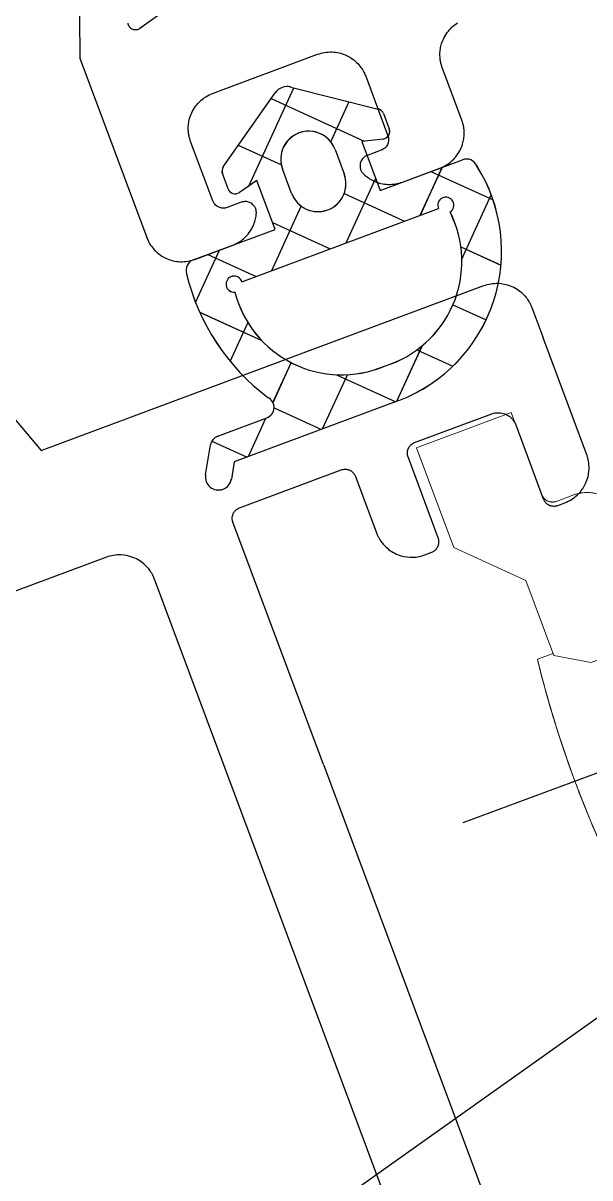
# Model space of a CAD drawing. Extents: x 12199666 to 24617114, y 1197707 to 2548648.
# Drawn here: x 12288834.13 to 12288849.29, y 1261916.15 to 1261947.09 of the extents above; entities that cross this region are included whole.
import ezdxf

# ---------------------------------------------------------------- set-up
doc = ezdxf.new("R2010")
doc.units = 0
doc.header["$LTSCALE"] = 10
doc.header["$MEASUREMENT"] = 0
doc.linetypes.add('TX-PLAN-T1-F11$0$CENTER-PISA', pattern=[11, 6, -2, 1, -2])
doc.layers.add('TX-PLAN-T1-F11$0$_EDO-ALUMINIUM-SECTION', color=90, linetype='Continuous', lineweight=30)
for name, color, linetype in [('TX-PLAN-T1-F11$0$AXIS', 3, 'Continuous'), ('TX-PLAN-T1-F11$0$F-Alum', 4, 'Continuous'), ('TX-PLAN-T1-F11$0$F_MISC', 8, 'Continuous'), ('TX-PLAN-T1-F11$0$Hatch @ 1', 8, 'Continuous')]:
    doc.layers.add(name, color=color, linetype=linetype)
doc.layers.add('TX-PLAN-T1-F11$0$bangong', color=5, linetype='Continuous', true_color=0x0000ff)
pattern_1 = [(45, (-100.2353, -120.7), (-1.06066, 1.06066), []), (135, (-100.2353, -120.7), (-1.06066, -1.06066), [])]

# ---------------------------------------------------------------- blocks, each defined once
blk = doc.blocks.new('TX-PLAN-T1-F11$0$A$C32464EE7-flat-2')
at = {"layer": 'TX-PLAN-T1-F11$0$Hatch @ 1'}
h = blk.add_hatch(dxfattribs=at)
h.set_pattern_fill('ACET-2D-M_GASKET-PISA', color=256, pattern_type=2)
h.set_pattern_definition(pattern_1)
edge = h.paths.add_edge_path(flags=16)
edge.add_ellipse((5.814, -0.153), major_axis=(0, 2.941), ratio=1, start_angle=173.8146, end_angle=272.5188)
edge.add_ellipse((5.822, 0.148), major_axis=(0, 2.936), ratio=1, start_angle=266.6572, end_angle=366.3874)
edge.add_ellipse((5.285, 3.023), major_axis=(0, 0.215), ratio=1, start_angle=281.4963, end_angle=543.9952)
edge.add_line((5.3, 2.809), (5.3, -2.809))
edge.add_ellipse((5.289, -3.024), major_axis=(0, 0.215), ratio=1, start_angle=356.9651, end_angle=615.7571)
edge = h.paths.add_edge_path()
edge.add_ellipse((2.405, 2.117), major_axis=(0, 0.2), ratio=1, start_angle=359.9996, end_angle=415.413)
edge.add_line((2.24, 2.23), (0.871, 0.244))
edge.add_ellipse((1.2, 0.017), major_axis=(0, 0.4), ratio=1, start_angle=55.413, end_angle=124.5861)
edge.add_line((0.871, -0.21), (2.24, -2.197))
edge.add_ellipse((2.405, -2.083), major_axis=(0, 0.2), ratio=1, start_angle=124.5861, end_angle=179.9996)
edge.add_line((2.405, -2.283), (2.844, -2.283))
edge.add_ellipse((2.844, -2.083), major_axis=(0, 0.2), ratio=1, start_angle=179.9996, end_angle=284.0358)
edge.add_line((3.038, -2.035), (2.9, -1.483))
edge.add_line((2.9, -1.483), (4.3, -1.483))
edge.add_line((4.3, -1.483), (4.3, -3.822))
edge.add_ellipse((4.6, -3.822), major_axis=(0, 0.3), ratio=1, start_angle=89.9996, end_angle=176.6979)
edge.add_ellipse((5.289, 1.683), major_axis=(0, 5.847), ratio=1, start_angle=173.0576, end_angle=212.6977)
edge.add_ellipse((8.652, -3.457), major_axis=(0, 0.3), ratio=1, start_angle=269.9996, end_angle=402.9296, ccw=False)
edge.add_line((8.952, -3.457), (8.952, -4.856))
edge.add_ellipse((9.252, -4.856), major_axis=(0, 0.3), ratio=1, start_angle=89.9996, end_angle=149.9996)
edge.add_line((9.102, -5.116), (9.808, -5.524))
edge.add_ellipse((9.983, -5.221), major_axis=(0, 0.35), ratio=1, start_angle=149.9996, end_angle=329.9996)
edge.add_line((10.158, -4.917), (9.752, -4.683))
edge.add_line((9.752, -4.683), (9.752, 0.017))
edge.add_ellipse((5.469, -0.025), major_axis=(0, 4.284), ratio=1, start_angle=270.5537, end_angle=371.9602)
edge.add_ellipse((4.6, 3.867), major_axis=(0, 0.3), ratio=1, start_angle=3.6824, end_angle=89.9996)
edge.add_line((4.3, 3.867), (4.3, 1.517))
edge.add_line((4.3, 1.517), (2.9, 1.517))
edge.add_line((2.9, 1.517), (3.038, 2.068))
edge.add_ellipse((2.844, 2.117), major_axis=(0, 0.2), ratio=1, start_angle=255.9633, end_angle=359.9996)
edge.add_line((2.844, 2.317), (2.405, 2.317))
edge = h.paths.add_edge_path(flags=16)
edge.add_line((3.55, -0.733), (2.85, -0.733))
edge.add_ellipse((2.85, 0.017), major_axis=(0, 0.75), ratio=1, start_angle=359.9996, end_angle=539.9996, ccw=False)
edge.add_line((2.85, 0.767), (3.55, 0.767))
edge.add_ellipse((3.55, 0.017), major_axis=(0, 0.75), ratio=1, start_angle=179.9996, end_angle=359.9996, ccw=False)
at = {"color": 8}
for p, q in [((4.3, 1.517), (4.3, 3.867)), ((5.3, -2.809), (5.3, 2.809)), ((0.871, 0.244), (2.24, 2.23)), ((2.405, 2.317), (2.844, 2.317)), ((3.038, 2.068), (2.9, 1.517)), ((2.9, 1.517), (4.3, 1.517)), ((2.85, 0.767), (3.55, 0.767)), ((9.752, 0.017), (9.752, -4.683)), ((2.24, -2.197), (0.871, -0.21)), ((3.55, -0.733), (2.85, -0.733)), ((2.9, -1.483), (3.038, -2.035)), ((4.3, -1.483), (2.9, -1.483)), ((4.3, -3.822), (4.3, -1.483)), ((2.844, -2.283), (2.405, -2.283)), ((8.952, -4.856), (8.952, -3.457)), ((9.752, -4.683), (10.158, -4.917)), ((9.808, -5.524), (9.102, -5.116))]:
    blk.add_line(p, q, dxfattribs=at)
for centre, major_axis, start_param, end_param in [((5.469, -0.025), (0, 4.284), 4.722053, 6.491931), ((4.6, 3.867), (0, 0.3), 0.064269, 1.570789), ((5.285, 3.023), (0, 0.215), 4.913037, 9.494507), ((5.822, 0.148), (0, 2.936), 4.654046, 6.394666), ((2.405, 2.117), (0, 0.2), 6.283178, 7.250324), ((2.844, 2.117), (0, 0.2), 4.467403, 6.283178), ((2.85, 0.017), (0, 0.75), 6.283178, 9.42477), ((3.55, 0.017), (0, 0.75), 3.141585, 6.283178), ((1.2, 0.017), (0, 0.4), 0.967139, 2.174438), ((5.814, -0.153), (0, 2.941), 3.033637, 4.756351), ((2.844, -2.083), (0, 0.2), 3.141585, 4.95736), ((2.405, -2.083), (0, 0.2), 2.174438, 3.141585), ((5.289, -3.024), (0, 0.215), 6.230216, 10.746989), ((5.289, 1.683), (0, 5.847), 3.020424, 3.712276), ((8.652, -3.457), (0, 0.3), 4.712381, 7.032449), ((4.6, -3.822), (0, 0.3), 1.570789, 3.083961), ((9.252, -4.856), (0, 0.3), 1.570789, 2.617986), ((9.983, -5.221), (0, 0.35), 2.617986, 5.759579)]:
    blk.add_ellipse(centre, major_axis=major_axis, ratio=1, start_param=start_param, end_param=end_param, dxfattribs=at)
blk = doc.blocks.new('TX-PLAN-T1-F11$0$A$C1AF07CCD-flat-1')
at = {"color": 34, "lineweight": 0, "flags": 128}
for points in [[(5.5, 3.65), (5.5, 11.65), (2.147, 11.65), (1.977, 11.497), (1.792, 11.333), (1.792, 8.65), (-1.792, 8.65), (-1.792, 11.333), (-1.977, 11.497), (-2.147, 11.65), (-5.5, 11.65), (-5.5, 3.65)], [(1.184, 11.65), (1.43, 11.446), (1.701, 11.338), (1.792, 11.342)]]:
    blk.add_lwpolyline(points, dxfattribs=at)
at = {"color": 34, "lineweight": 0}
blk.add_lwpolyline([(-2.167, 11.65), (-1.184, 11.65), (1.184, 11.65), (1.184, 8.65)], dxfattribs=at)
at = {"color": 34, "lineweight": 0, "flags": 128}
for points in [[(-1.8, 11.34, 0.013667), (-1.755, 11.343, 0.021818), (-1.683, 11.353, 0.034754), (-1.572, 11.381, 0.036571), (-1.46, 11.427, 0.043988), (-1.335, 11.504, 0.052185), (-1.208, 11.62, 0.011636), (-1.184, 11.65)], [(2.167, 11.65), (1.184, 11.65, -0.014984), (1.059, 11.583, -0.036571), (0.739, 11.451, -0.034754), (0.42, 11.37, -0.021818), (0.216, 11.343, -0.022806), (0, 11.333, -0.022804), (-0.216, 11.343, -0.021821), (-0.42, 11.37, -0.034751), (-0.739, 11.451, -0.036571), (-1.059, 11.583, -0.014989), (-1.184, 11.65), (-1.184, 8.65)], [(-7.2, 2.65), (-7.2, 2.15, -0.098696), (-7.223, 2.035, -0.082496), (-7.275, 1.952, -0.052185), (-7.321, 1.909, -0.043988), (-7.366, 1.882, -0.036571), (-7.406, 1.865, -0.034754), (-7.447, 1.855, -0.021818), (-7.473, 1.851, -0.022806), (-7.5, 1.85), (-7.5, 1.85), (-9.85, 1.85), (-9.85, -0.85), (-7, -0.85), (-5.5, 0.65), (-3.355, 0.65), (-2.83, 1.516), (-2.83, 3.65), (-6.2, 3.65, 0.000002), (-6.2, 3.65, 0.022804), (-6.291, 3.646, 0.021821), (-6.378, 3.634, 0.034751), (-6.512, 3.6, 0.036571), (-6.647, 3.544, 0.043988), (-6.797, 3.452, 0.052185), (-6.95, 3.311, 0.082499), (-7.124, 3.033, 0.098695), (-7.2, 2.65)], [(7.2, 2.65), (7.2, 2.65, 0.098699), (7.124, 3.033, 0.082496), (6.95, 3.311, 0.052185), (6.797, 3.452, 0.043988), (6.647, 3.544, 0.036571), (6.512, 3.6, 0.034751), (6.378, 3.634, 0.021821), (6.291, 3.646, 0.022803), (6.2, 3.65), (2.83, 3.65), (2.83, 1.516), (3.355, 0.65), (5.5, 0.65), (7, -0.85), (9.85, -0.85), (9.85, 1.85), (7.5, 1.85, -0.022803), (7.473, 1.851, -0.021821), (7.447, 1.855, -0.034751), (7.406, 1.865, -0.036571), (7.366, 1.882, -0.043988), (7.321, 1.909, -0.052187), (7.275, 1.952, -0.082496), (7.223, 2.035, -0.098696), (7.2, 2.15, -0.000004), (7.2, 2.15), (7.2, 2.65)], [(3.412, 0.65), (3.412, 0.2, -0.006472), (2.66, 0.121, -0.022806), (0, 0, -0.000001), (0, 0, -0.022803), (-2.659, 0.121, -0.006477), (-3.412, 0.2), (-3.412, 0.65)]]:
    blk.add_lwpolyline(points, format="xyb", dxfattribs=at)
at = {"layer": 'TX-PLAN-T1-F11$0$AXIS', "linetype": 'TX-PLAN-T1-F11$0$CENTER-PISA'}
blk.add_lwpolyline([(0, 14.3), (0, -3.202)], dxfattribs=at)
blk = doc.blocks.new('TX-PLAN-T1-F11$0$A$C32464EE7-flat-3')
at = {"layer": 'TX-PLAN-T1-F11$0$Hatch @ 1'}
h = blk.add_hatch(dxfattribs=at)
h.set_pattern_fill('ACET-2D-M_GASKET-PISA', color=256, pattern_type=2)
h.set_pattern_definition(pattern_1)
edge = h.paths.add_edge_path(flags=16)
edge.add_ellipse((5.814, -0.153), major_axis=(-2.73, 1.096), ratio=1, start_angle=105.6941, end_angle=204.3983)
edge.add_ellipse((5.822, 0.148), major_axis=(-2.725, 1.094), ratio=1, start_angle=198.5367, end_angle=298.2669)
edge.add_ellipse((5.285, 3.023), major_axis=(-0.199, 0.08), ratio=1, start_angle=213.3758, end_angle=475.8747)
edge.add_line((5.3, 2.809), (5.3, -2.809))
edge.add_ellipse((5.289, -3.024), major_axis=(-0.2, 0.08), ratio=1, start_angle=288.8446, end_angle=547.6366)
edge = h.paths.add_edge_path()
edge.add_ellipse((2.405, 2.117), major_axis=(-0.186, 0.075), ratio=1, start_angle=291.879, end_angle=347.2925)
edge.add_line((2.24, 2.23), (0.871, 0.244))
edge.add_ellipse((1.2, 0.017), major_axis=(-0.371, 0.149), ratio=1, start_angle=347.2925, end_angle=416.4656)
edge.add_line((0.871, -0.21), (2.24, -2.197))
edge.add_ellipse((2.405, -2.083), major_axis=(-0.186, 0.075), ratio=1, start_angle=56.4656, end_angle=111.879)
edge.add_line((2.405, -2.283), (2.844, -2.283))
edge.add_ellipse((2.844, -2.083), major_axis=(-0.186, 0.075), ratio=1, start_angle=111.879, end_angle=215.9153)
edge.add_line((3.038, -2.035), (2.9, -1.483))
edge.add_line((2.9, -1.483), (4.3, -1.483))
edge.add_line((4.3, -1.483), (4.3, -3.822))
edge.add_ellipse((4.6, -3.822), major_axis=(-0.278, 0.112), ratio=1, start_angle=21.879, end_angle=108.5774)
edge.add_ellipse((5.289, 1.683), major_axis=(-5.426, 2.179), ratio=1, start_angle=104.9371, end_angle=144.5772)
edge.add_ellipse((8.652, -3.457), major_axis=(-0.278, 0.112), ratio=1, start_angle=201.879, end_angle=334.8091, ccw=False)
edge.add_line((8.952, -3.457), (8.952, -4.856))
edge.add_ellipse((9.252, -4.856), major_axis=(-0.278, 0.112), ratio=1, start_angle=21.879, end_angle=81.879)
edge.add_line((9.102, -5.116), (9.808, -5.524))
edge.add_ellipse((9.983, -5.221), major_axis=(-0.325, 0.13), ratio=1, start_angle=81.879, end_angle=261.879)
edge.add_line((10.158, -4.917), (9.752, -4.683))
edge.add_line((9.752, -4.683), (9.752, 0.017))
edge.add_ellipse((5.469, -0.025), major_axis=(-3.975, 1.596), ratio=1, start_angle=202.4332, end_angle=303.8397)
edge.add_ellipse((4.6, 3.867), major_axis=(-0.278, 0.112), ratio=1, start_angle=295.5619, end_angle=381.879)
edge.add_line((4.3, 3.867), (4.3, 1.517))
edge.add_line((4.3, 1.517), (2.9, 1.517))
edge.add_line((2.9, 1.517), (3.038, 2.068))
edge.add_ellipse((2.844, 2.117), major_axis=(-0.186, 0.075), ratio=1, start_angle=187.8428, end_angle=291.879)
edge.add_line((2.844, 2.317), (2.405, 2.317))
edge = h.paths.add_edge_path(flags=16)
edge.add_line((3.55, -0.733), (2.85, -0.733))
edge.add_ellipse((2.85, 0.017), major_axis=(-0.696, 0.279), ratio=1, start_angle=291.879, end_angle=471.879, ccw=False)
edge.add_line((2.85, 0.767), (3.55, 0.767))
edge.add_ellipse((3.55, 0.017), major_axis=(-0.696, 0.279), ratio=1, start_angle=111.879, end_angle=291.879, ccw=False)
at = {"color": 8}
for p, q in [((4.3, 1.517), (4.3, 3.867)), ((5.3, -2.809), (5.3, 2.809)), ((0.871, 0.244), (2.24, 2.23)), ((2.405, 2.317), (2.844, 2.317)), ((3.038, 2.068), (2.9, 1.517)), ((2.9, 1.517), (4.3, 1.517)), ((2.85, 0.767), (3.55, 0.767)), ((9.752, 0.017), (9.752, -4.683)), ((2.24, -2.197), (0.871, -0.21)), ((3.55, -0.733), (2.85, -0.733)), ((2.9, -1.483), (3.038, -2.035)), ((4.3, -1.483), (2.9, -1.483)), ((4.3, -3.822), (4.3, -1.483)), ((2.844, -2.283), (2.405, -2.283)), ((8.952, -4.856), (8.952, -3.457)), ((9.752, -4.683), (10.158, -4.917)), ((9.808, -5.524), (9.102, -5.116))]:
    blk.add_line(p, q, dxfattribs=at)
for centre, major_axis, start_param, end_param in [((5.469, -0.025), (-3.975, 1.596), 3.533126, 5.303004), ((4.6, 3.867), (-0.278, 0.112), 5.158528, 6.665047), ((5.285, 3.023), (-0.199, 0.08), 3.72411, 8.30558), ((5.822, 0.148), (-2.725, 1.094), 3.465119, 5.205739), ((2.405, 2.117), (-0.186, 0.075), 5.09425, 6.061397), ((2.844, 2.117), (-0.186, 0.075), 3.278475, 5.09425), ((2.85, 0.017), (-0.696, 0.279), 5.09425, 8.235843), ((3.55, 0.017), (-0.696, 0.279), 1.952658, 5.09425), ((1.2, 0.017), (-0.371, 0.149), 6.061397, 7.268696), ((5.814, -0.153), (-2.73, 1.096), 1.84471, 3.567424), ((2.844, -2.083), (-0.186, 0.075), 1.952658, 3.768433), ((2.405, -2.083), (-0.186, 0.075), 0.985511, 1.952658), ((5.289, -3.024), (-0.2, 0.08), 5.041288, 9.558062), ((5.289, 1.683), (-5.426, 2.179), 1.831497, 2.523348), ((8.652, -3.457), (-0.278, 0.112), 3.523454, 5.843522), ((4.6, -3.822), (-0.278, 0.112), 0.381861, 1.895034), ((9.252, -4.856), (-0.278, 0.112), 0.381861, 1.429059), ((9.983, -5.221), (-0.325, 0.13), 1.429059, 4.570652)]:
    blk.add_ellipse(centre, major_axis=major_axis, ratio=1, start_param=start_param, end_param=end_param, dxfattribs=at)
blk = doc.blocks.new('TX-PLAN-T1-F11$0$A$C1AF07CCD-flat-2')
at = {"color": 34, "lineweight": 0, "flags": 128}
for points in [[(5.5, 3.65), (5.5, 11.65), (2.147, 11.65), (1.977, 11.497), (1.792, 11.333), (1.792, 8.65), (-1.792, 8.65), (-1.792, 11.333), (-1.977, 11.497), (-2.147, 11.65), (-5.5, 11.65), (-5.5, 3.65)], [(1.184, 11.65), (1.43, 11.446), (1.701, 11.338), (1.792, 11.342)]]:
    blk.add_lwpolyline(points, dxfattribs=at)
at = {"color": 34, "lineweight": 0}
blk.add_lwpolyline([(-2.167, 11.65), (-1.184, 11.65), (1.184, 11.65), (1.184, 8.65)], dxfattribs=at)
at = {"color": 34, "lineweight": 0, "flags": 128}
for points in [[(-1.8, 11.34, 0.076233), (-1.553, 11.387, 0.052187), (-1.397, 11.462, 0.043988), (-1.28, 11.548, 0.036571), (-1.196, 11.635, 0.005769), (-1.184, 11.65)], [(2.167, 11.65), (1.184, 11.65, -0.045705), (0.791, 11.469, -0.082496), (0.028, 11.333, -0.098696), (-0.882, 11.503, -0.035447), (-1.184, 11.65), (-1.184, 8.65)], [(-7.2, 2.65), (-7.2, 2.15, -0.01611), (-7.201, 2.131, -0.034754), (-7.206, 2.089, -0.021818), (-7.213, 2.064, -0.022806), (-7.222, 2.038, -0.022804), (-7.233, 2.013, -0.021821), (-7.246, 1.991, -0.034751), (-7.27, 1.957, -0.036571), (-7.301, 1.926, -0.043988), (-7.343, 1.894, -0.052187), (-7.4, 1.867, -0.082496), (-7.497, 1.85, -0.002913), (-7.5, 1.85), (-9.85, 1.85), (-9.85, -0.85), (-7, -0.85), (-5.5, 0.65), (-3.355, 0.65), (-2.83, 1.516), (-2.83, 3.65), (-6.2, 3.65, 0.002915), (-6.212, 3.65, 0.082496), (-6.534, 3.592, 0.052185), (-6.722, 3.503, 0.043988), (-6.863, 3.398, 0.036571), (-6.965, 3.294, 0.034751), (-7.047, 3.181, 0.021821), (-7.09, 3.106, 0.022806), (-7.128, 3.023, 0.022804), (-7.158, 2.937, 0.021821), (-7.179, 2.852, 0.034751), (-7.198, 2.714, 0.016111), (-7.2, 2.65)], [(7.2, 2.65, 0.020449), (7.197, 2.732, 0.043988), (7.167, 2.905, 0.052185), (7.093, 3.099, 0.082496), (6.9, 3.364, 0.098699), (6.573, 3.578, 0.095756), (6.2, 3.65), (2.83, 3.65), (2.83, 1.516), (3.355, 0.65), (5.5, 0.65), (7, -0.85), (9.85, -0.85), (9.85, 1.85), (7.5, 1.85, -0.095755), (7.388, 1.872, -0.098699), (7.29, 1.936, -0.082497), (7.232, 2.015, -0.052186), (7.21, 2.074, -0.043988), (7.201, 2.125, -0.02045), (7.2, 2.15), (7.2, 2.65)], [(3.412, 0.65), (3.412, 0.2, -0.026369), (0.34, 0.002, -0.002913), (0, 0, -0.029284), (-3.412, 0.2), (-3.412, 0.2), (-3.412, 0.65)]]:
    blk.add_lwpolyline(points, format="xyb", dxfattribs=at)
at = {"layer": 'TX-PLAN-T1-F11$0$AXIS', "linetype": 'TX-PLAN-T1-F11$0$CENTER-PISA'}
blk.add_lwpolyline([(0, 14.3), (0, -3.202)], dxfattribs=at)
blk = doc.blocks.new('TX-PLAN-T1-F11$0$A$C32464EE7-flat-4')
at = {"layer": 'TX-PLAN-T1-F11$0$Hatch @ 1'}
h = blk.add_hatch(dxfattribs=at)
h.set_pattern_fill('ACET-2D-M_GASKET-PISA', color=256, pattern_type=2)
h.set_pattern_definition(pattern_1)
edge = h.paths.add_edge_path(flags=16)
edge.add_ellipse((5.814, -0.153), major_axis=(0.001, 2.941), ratio=1, start_angle=173.8393, end_angle=272.5436)
edge.add_ellipse((5.822, 0.148), major_axis=(0.001, 2.936), ratio=1, start_angle=266.682, end_angle=366.4121)
edge.add_ellipse((5.285, 3.023), major_axis=(0, 0.215), ratio=1, start_angle=281.521, end_angle=544.0199)
edge.add_line((5.3, 2.809), (5.3, -2.809))
edge.add_ellipse((5.289, -3.024), major_axis=(0, 0.215), ratio=1, start_angle=356.9898, end_angle=615.7819)
edge = h.paths.add_edge_path()
edge.add_ellipse((2.405, 2.117), major_axis=(0, 0.2), ratio=1, start_angle=0.0243, end_angle=55.4377)
edge.add_line((2.24, 2.23), (0.871, 0.244))
edge.add_ellipse((1.2, 0.017), major_axis=(0, 0.4), ratio=1, start_angle=55.4377, end_angle=124.6109)
edge.add_line((0.871, -0.21), (2.24, -2.197))
edge.add_ellipse((2.405, -2.083), major_axis=(0, 0.2), ratio=1, start_angle=124.6109, end_angle=180.0243)
edge.add_line((2.405, -2.283), (2.844, -2.283))
edge.add_ellipse((2.844, -2.083), major_axis=(0, 0.2), ratio=1, start_angle=180.0243, end_angle=284.0605)
edge.add_line((3.038, -2.035), (2.9, -1.483))
edge.add_line((2.9, -1.483), (4.3, -1.483))
edge.add_line((4.3, -1.483), (4.3, -3.822))
edge.add_ellipse((4.6, -3.822), major_axis=(0, 0.3), ratio=1, start_angle=90.0243, end_angle=176.7227)
edge.add_ellipse((5.289, 1.683), major_axis=(0.002, 5.847), ratio=1, start_angle=173.0823, end_angle=212.7225)
edge.add_ellipse((8.652, -3.457), major_axis=(0, 0.3), ratio=1, start_angle=270.0243, end_angle=402.9544, ccw=False)
edge.add_line((8.952, -3.457), (8.952, -4.856))
edge.add_ellipse((9.252, -4.856), major_axis=(0, 0.3), ratio=1, start_angle=90.0243, end_angle=150.0243)
edge.add_line((9.102, -5.116), (9.808, -5.524))
edge.add_ellipse((9.983, -5.221), major_axis=(0, 0.35), ratio=1, start_angle=150.0243, end_angle=330.0243)
edge.add_line((10.158, -4.917), (9.752, -4.683))
edge.add_line((9.752, -4.683), (9.752, 0.017))
edge.add_ellipse((5.469, -0.025), major_axis=(0.002, 4.284), ratio=1, start_angle=270.5784, end_angle=371.985)
edge.add_ellipse((4.6, 3.867), major_axis=(0, 0.3), ratio=1, start_angle=3.7071, end_angle=90.0243)
edge.add_line((4.3, 3.867), (4.3, 1.517))
edge.add_line((4.3, 1.517), (2.9, 1.517))
edge.add_line((2.9, 1.517), (3.038, 2.068))
edge.add_ellipse((2.844, 2.117), major_axis=(0, 0.2), ratio=1, start_angle=255.9881, end_angle=360.0243)
edge.add_line((2.844, 2.317), (2.405, 2.317))
edge = h.paths.add_edge_path(flags=16)
edge.add_line((3.55, -0.733), (2.85, -0.733))
edge.add_ellipse((2.85, 0.017), major_axis=(0, 0.75), ratio=1, start_angle=0.0243, end_angle=180.0243, ccw=False)
edge.add_line((2.85, 0.767), (3.55, 0.767))
edge.add_ellipse((3.55, 0.017), major_axis=(0, 0.75), ratio=1, start_angle=180.0243, end_angle=360.0243, ccw=False)
at = {"color": 8}
for p, q in [((4.3, 1.517), (4.3, 3.867)), ((5.3, -2.809), (5.3, 2.809)), ((0.871, 0.244), (2.24, 2.23)), ((2.405, 2.317), (2.844, 2.317)), ((3.038, 2.068), (2.9, 1.517)), ((2.9, 1.517), (4.3, 1.517)), ((2.85, 0.767), (3.55, 0.767)), ((9.752, 0.017), (9.752, -4.683)), ((2.24, -2.197), (0.871, -0.21)), ((3.55, -0.733), (2.85, -0.733)), ((2.9, -1.483), (3.038, -2.035)), ((4.3, -1.483), (2.9, -1.483)), ((4.3, -3.822), (4.3, -1.483)), ((2.844, -2.283), (2.405, -2.283)), ((8.952, -4.856), (8.952, -3.457)), ((9.752, -4.683), (10.158, -4.917)), ((9.808, -5.524), (9.102, -5.116))]:
    blk.add_line(p, q, dxfattribs=at)
for centre, major_axis, start_param, end_param in [((5.469, -0.025), (0.002, 4.284), 4.722485, 6.492363), ((4.6, 3.867), (0, 0.3), 0.064701, 1.57122), ((5.285, 3.023), (0, 0.215), 4.913469, 9.494939), ((5.822, 0.148), (0.001, 2.936), 4.654478, 6.395098), ((2.405, 2.117), (0, 0.2), 0.000424, 0.967571), ((2.844, 2.117), (0, 0.2), 4.467834, 6.283609), ((2.85, 0.017), (0, 0.75), 0.000424, 3.142017), ((3.55, 0.017), (0, 0.75), 3.142017, 6.283609), ((1.2, 0.017), (0, 0.4), 0.967571, 2.17487), ((5.814, -0.153), (0.001, 2.941), 3.034069, 4.756783), ((2.844, -2.083), (0, 0.2), 3.142017, 4.957792), ((2.405, -2.083), (0, 0.2), 2.17487, 3.142017), ((5.289, -3.024), (0, 0.215), 6.230648, 10.747421), ((5.289, 1.683), (0.002, 5.847), 3.020856, 3.712708), ((8.652, -3.457), (0, 0.3), 4.712813, 7.032881), ((4.6, -3.822), (0, 0.3), 1.57122, 3.084393), ((9.252, -4.856), (0, 0.3), 1.57122, 2.618418), ((9.983, -5.221), (0, 0.35), 2.618418, 5.760011)]:
    blk.add_ellipse(centre, major_axis=major_axis, ratio=1, start_param=start_param, end_param=end_param, dxfattribs=at)
blk = doc.blocks.new('TX-PLAN-T1-F11$0$A$C1AF07CCD-flat-3')
at = {"color": 34, "lineweight": 0, "flags": 128}
for points in [[(5.5, 3.65), (5.5, 11.65), (2.147, 11.65), (1.977, 11.497), (1.792, 11.333), (1.792, 8.65), (-1.792, 8.65), (-1.792, 11.333), (-1.977, 11.497), (-2.147, 11.65), (-5.5, 11.65), (-5.5, 3.65)], [(1.184, 11.65), (1.43, 11.446), (1.701, 11.338), (1.792, 11.342)]]:
    blk.add_lwpolyline(points, dxfattribs=at)
at = {"color": 34, "lineweight": 0}
blk.add_lwpolyline([(-2.167, 11.65), (-1.184, 11.65), (1.184, 11.65), (1.184, 8.65)], dxfattribs=at)
at = {"color": 34, "lineweight": 0, "flags": 128}
for points in [[(-1.8, 11.34, 0.013559), (-1.755, 11.343, 0.021818), (-1.684, 11.353, 0.034754), (-1.572, 11.381, 0.036571), (-1.46, 11.427, 0.043988), (-1.336, 11.503, 0.052185), (-1.209, 11.62, 0.011744), (-1.184, 11.65)], [(2.167, 11.65), (1.184, 11.65, -0.015092), (1.058, 11.582, -0.036571), (0.738, 11.451, -0.034754), (0.419, 11.37, -0.021818), (0.215, 11.343, -0.022806), (-0.001, 11.333, -0.022804), (-0.217, 11.343, -0.021821), (-0.421, 11.371, -0.034751), (-0.74, 11.451, -0.036571), (-1.06, 11.583, -0.014881), (-1.184, 11.65), (-1.184, 8.65)], [(-7.2, 2.65), (-7.2, 2.15, -0.000106), (-7.2, 2.15, -0.098699), (-7.223, 2.035, -0.082496), (-7.275, 1.951, -0.052185), (-7.321, 1.909, -0.043988), (-7.366, 1.882, -0.036571), (-7.406, 1.865, -0.034754), (-7.447, 1.855, -0.021818), (-7.473, 1.851, -0.0227), (-7.5, 1.85), (-9.85, 1.85), (-9.85, -0.85), (-7, -0.85), (-5.5, 0.65), (-3.355, 0.65), (-2.83, 1.516), (-2.83, 3.65), (-6.2, 3.65, 0.022699), (-6.291, 3.646, 0.02182), (-6.377, 3.634, 0.034752), (-6.512, 3.6, 0.036572), (-6.647, 3.545, 0.043988), (-6.796, 3.453, 0.052186), (-6.95, 3.312, 0.082497), (-7.123, 3.034, 0.098699), (-7.2, 2.65, 0.000105), (-7.2, 2.65)], [(7.2, 2.65, 0.098592), (7.124, 3.033, 0.082496), (6.95, 3.311, 0.052185), (6.797, 3.452, 0.043988), (6.648, 3.544, 0.036571), (6.513, 3.6, 0.034751), (6.378, 3.634, 0.021821), (6.292, 3.646, 0.022806), (6.2, 3.65, 0.000105), (6.2, 3.65), (2.83, 3.65), (2.83, 1.516), (3.355, 0.65), (5.5, 0.65), (7, -0.85), (9.85, -0.85), (9.85, 1.85), (7.5, 1.85, -0.000107), (7.5, 1.85, -0.022804), (7.473, 1.851, -0.021821), (7.447, 1.855, -0.034751), (7.406, 1.865, -0.036571), (7.366, 1.882, -0.043988), (7.321, 1.909, -0.052187), (7.275, 1.952, -0.082496), (7.223, 2.035, -0.09859), (7.2, 2.15), (7.2, 2.65)], [(3.412, 0.65), (3.412, 0.2, -0.00658), (2.647, 0.12, -0.0227), (0, 0, -0.000107), (-0.012, 0, -0.022804), (-2.672, 0.122, -0.006369), (-3.412, 0.2), (-3.412, 0.65)]]:
    blk.add_lwpolyline(points, format="xyb", dxfattribs=at)
at = {"layer": 'TX-PLAN-T1-F11$0$AXIS', "linetype": 'TX-PLAN-T1-F11$0$CENTER-PISA'}
blk.add_lwpolyline([(0, 14.3), (0, -3.202)], dxfattribs=at)
blk = doc.blocks.new('TX-PLAN-T1-F11$0$A$C32464EE7-flat-7')
at = {"layer": 'TX-PLAN-T1-F11$0$Hatch @ 1'}
h = blk.add_hatch(dxfattribs=at)
h.set_pattern_fill('ACET-2D-M_GASKET-PISA', color=256, pattern_type=2)
h.set_pattern_definition(pattern_1)
edge = h.paths.add_edge_path(flags=16)
edge.add_ellipse((5.814, -0.153), major_axis=(0.565, 2.887), ratio=1, start_angle=184.888, end_angle=283.5923)
edge.add_ellipse((5.822, 0.148), major_axis=(0.564, 2.881), ratio=1, start_angle=277.7307, end_angle=377.4608)
edge.add_ellipse((5.285, 3.023), major_axis=(0.041, 0.211), ratio=1, start_angle=292.5697, end_angle=555.0686)
edge.add_line((5.3, 2.809), (5.3, -2.809))
edge.add_ellipse((5.289, -3.024), major_axis=(0.041, 0.211), ratio=1, start_angle=8.0385, end_angle=266.8305)
edge = h.paths.add_edge_path()
edge.add_ellipse((2.405, 2.117), major_axis=(0.038, 0.196), ratio=1, start_angle=11.073, end_angle=66.4864)
edge.add_line((2.24, 2.23), (0.871, 0.244))
edge.add_ellipse((1.2, 0.017), major_axis=(0.077, 0.393), ratio=1, start_angle=66.4864, end_angle=135.6596)
edge.add_line((0.871, -0.21), (2.24, -2.197))
edge.add_ellipse((2.405, -2.083), major_axis=(0.038, 0.196), ratio=1, start_angle=135.6596, end_angle=191.073)
edge.add_line((2.405, -2.283), (2.844, -2.283))
edge.add_ellipse((2.844, -2.083), major_axis=(0.038, 0.196), ratio=1, start_angle=191.073, end_angle=295.1092)
edge.add_line((3.038, -2.035), (2.9, -1.483))
edge.add_line((2.9, -1.483), (4.3, -1.483))
edge.add_line((4.3, -1.483), (4.3, -3.822))
edge.add_ellipse((4.6, -3.822), major_axis=(0.058, 0.294), ratio=1, start_angle=101.073, end_angle=187.7714)
edge.add_ellipse((5.289, 1.683), major_axis=(1.123, 5.738), ratio=1, start_angle=184.131, end_angle=223.7712)
edge.add_ellipse((8.652, -3.457), major_axis=(0.058, 0.294), ratio=1, start_angle=281.073, end_angle=414.0031, ccw=False)
edge.add_line((8.952, -3.457), (8.952, -4.856))
edge.add_ellipse((9.252, -4.856), major_axis=(0.058, 0.294), ratio=1, start_angle=101.073, end_angle=161.073)
edge.add_line((9.102, -5.116), (9.808, -5.524))
edge.add_ellipse((9.983, -5.221), major_axis=(0.067, 0.343), ratio=1, start_angle=161.073, end_angle=341.073)
edge.add_line((10.158, -4.917), (9.752, -4.683))
edge.add_line((9.752, -4.683), (9.752, 0.017))
edge.add_ellipse((5.469, -0.025), major_axis=(0.823, 4.204), ratio=1, start_angle=281.6271, end_angle=383.0337)
edge.add_ellipse((4.6, 3.867), major_axis=(0.058, 0.294), ratio=1, start_angle=14.7558, end_angle=101.073)
edge.add_line((4.3, 3.867), (4.3, 1.517))
edge.add_line((4.3, 1.517), (2.9, 1.517))
edge.add_line((2.9, 1.517), (3.038, 2.068))
edge.add_ellipse((2.844, 2.117), major_axis=(0.038, 0.196), ratio=1, start_angle=267.0368, end_angle=371.073)
edge.add_line((2.844, 2.317), (2.405, 2.317))
edge = h.paths.add_edge_path(flags=16)
edge.add_line((3.55, -0.733), (2.85, -0.733))
edge.add_ellipse((2.85, 0.017), major_axis=(0.144, 0.736), ratio=1, start_angle=11.073, end_angle=191.073, ccw=False)
edge.add_line((2.85, 0.767), (3.55, 0.767))
edge.add_ellipse((3.55, 0.017), major_axis=(0.144, 0.736), ratio=1, start_angle=191.073, end_angle=371.073, ccw=False)
at = {"color": 8}
for p, q in [((4.3, 1.517), (4.3, 3.867)), ((5.3, -2.809), (5.3, 2.809)), ((0.871, 0.244), (2.24, 2.23)), ((2.405, 2.317), (2.844, 2.317)), ((3.038, 2.068), (2.9, 1.517)), ((2.9, 1.517), (4.3, 1.517)), ((2.85, 0.767), (3.55, 0.767)), ((9.752, 0.017), (9.752, -4.683)), ((2.24, -2.197), (0.871, -0.21)), ((3.55, -0.733), (2.85, -0.733)), ((2.9, -1.483), (3.038, -2.035)), ((4.3, -1.483), (2.9, -1.483)), ((4.3, -3.822), (4.3, -1.483)), ((2.844, -2.283), (2.405, -2.283)), ((8.952, -4.856), (8.952, -3.457)), ((9.752, -4.683), (10.158, -4.917)), ((9.808, -5.524), (9.102, -5.116))]:
    blk.add_line(p, q, dxfattribs=at)
for centre, major_axis, start_param, end_param in [((5.469, -0.025), (0.823, 4.204), 4.915321, 6.685199), ((4.6, 3.867), (0.058, 0.294), 0.257537, 1.764057), ((5.285, 3.023), (0.041, 0.211), 5.106305, 9.687775), ((5.822, 0.148), (0.564, 2.881), 4.847314, 6.587934), ((2.405, 2.117), (0.038, 0.196), 0.19326, 1.160407), ((2.844, 2.117), (0.038, 0.196), 4.660671, 6.476446), ((2.85, 0.017), (0.144, 0.736), 0.19326, 3.334853), ((3.55, 0.017), (0.144, 0.736), 3.334853, 6.476446), ((1.2, 0.017), (0.077, 0.393), 1.160407, 2.367706), ((5.814, -0.153), (0.565, 2.887), 3.226905, 4.949619), ((2.844, -2.083), (0.038, 0.196), 3.334853, 5.150628), ((2.405, -2.083), (0.038, 0.196), 2.367706, 3.334853), ((5.289, -3.024), (0.041, 0.211), 0.140298, 4.657072), ((5.289, 1.683), (1.123, 5.738), 3.213692, 3.905544), ((8.652, -3.457), (0.058, 0.294), 4.905649, 7.225717), ((4.6, -3.822), (0.058, 0.294), 1.764057, 3.277229), ((9.252, -4.856), (0.058, 0.294), 1.764057, 2.811254), ((9.983, -5.221), (0.067, 0.343), 2.811254, 5.952847)]:
    blk.add_ellipse(centre, major_axis=major_axis, ratio=1, start_param=start_param, end_param=end_param, dxfattribs=at)
blk = doc.blocks.new('TX-PLAN-T1-F11$0$A$C1AF07CCD-flat-4')
at = {"color": 34, "lineweight": 0, "flags": 128}
for points in [[(5.5, 3.65), (5.5, 11.65), (2.147, 11.65), (1.977, 11.497), (1.792, 11.333), (1.792, 8.65), (-1.792, 8.65), (-1.792, 11.333), (-1.977, 11.497), (-2.147, 11.65), (-5.5, 11.65), (-5.5, 3.65)], [(1.184, 11.65), (1.43, 11.446), (1.701, 11.338), (1.792, 11.342)]]:
    blk.add_lwpolyline(points, dxfattribs=at)
at = {"color": 34, "lineweight": 0}
blk.add_lwpolyline([(-2.167, 11.65), (-1.184, 11.65), (1.184, 11.65), (1.184, 8.65)], dxfattribs=at)
at = {"color": 34, "lineweight": 0, "flags": 128}
for points in [[(-1.8, 11.34, 0.021908), (-1.728, 11.346, 0.036571), (-1.609, 11.37, 0.043988), (-1.473, 11.421, 0.052185), (-1.325, 11.511, 0.060025), (-1.184, 11.65)], [(2.167, 11.65), (1.184, 11.65, -0.019342), (1.022, 11.565, -0.043988), (0.632, 11.419, -0.036571), (0.293, 11.351, -0.034754), (-0.035, 11.333, -0.021818), (-0.241, 11.345, -0.022806), (-0.455, 11.377, -0.022804), (-0.664, 11.428, -0.021821), (-0.86, 11.495, -0.034751), (-1.157, 11.635, -0.003226), (-1.184, 11.65), (-1.184, 8.65)], [(-7.2, 2.65), (-7.2, 2.15, -0.048352), (-7.206, 2.092, -0.098699), (-7.25, 1.984, -0.082496), (-7.317, 1.912, -0.052185), (-7.371, 1.879, -0.043988), (-7.42, 1.861, -0.036571), (-7.463, 1.852, -0.031052), (-7.5, 1.85), (-9.85, 1.85), (-9.85, -0.85), (-7, -0.85), (-5.5, 0.65), (-3.355, 0.65), (-2.83, 1.516), (-2.83, 3.65), (-6.2, 3.65, 0.031051), (-6.324, 3.642, 0.036572), (-6.467, 3.614, 0.043988), (-6.632, 3.552, 0.052186), (-6.809, 3.443, 0.082497), (-7.033, 3.204, 0.098699), (-7.181, 2.842, 0.048352), (-7.2, 2.65)], [(7.2, 2.65, 0.050107), (7.18, 2.849, 0.082496), (7.063, 3.155, 0.052185), (6.94, 3.323, 0.043988), (6.811, 3.442, 0.036571), (6.689, 3.522, 0.034751), (6.563, 3.582, 0.021821), (6.481, 3.61, 0.022806), (6.392, 3.631, 0.022804), (6.302, 3.645, 0.021821), (6.215, 3.65, 0.003696), (6.2, 3.65), (2.83, 3.65), (2.83, 1.516), (3.355, 0.65), (5.5, 0.65), (7, -0.85), (9.85, -0.85), (9.85, 1.85), (7.5, 1.85, -0.003698), (7.496, 1.85, -0.021818), (7.469, 1.852, -0.022806), (7.442, 1.856, -0.022804), (7.416, 1.862, -0.021821), (7.391, 1.87, -0.034751), (7.353, 1.888, -0.036571), (7.317, 1.912, -0.043988), (7.278, 1.948, -0.052187), (7.241, 1.998, -0.082496), (7.206, 2.09, -0.050105), (7.2, 2.15), (7.2, 2.65)], [(3.412, 0.65), (3.412, 0.2, -0.029284), (0, 0), (0, 0, -0.003698), (-0.432, 0.003, -0.021818), (-2.975, 0.152, -0.003763), (-3.412, 0.2), (-3.412, 0.65)]]:
    blk.add_lwpolyline(points, format="xyb", dxfattribs=at)
at = {"layer": 'TX-PLAN-T1-F11$0$AXIS', "linetype": 'TX-PLAN-T1-F11$0$CENTER-PISA'}
blk.add_lwpolyline([(0, 14.3), (0, -3.202)], dxfattribs=at)
blk = doc.blocks.new('TX-PLAN-T1-F11$0$A$C31F16DB5')
at = {"layer": 'TX-PLAN-T1-F11$0$F-Alum', "flags": 128}
for points in [[(-213.226, 346.672), (-212.04, 348.087), (-218.361, 359.028, -0.098695), (-218.487, 359.399, -0.082499), (-218.476, 359.726, -0.052185), (-218.414, 359.925, -0.043988), (-218.33, 360.079, -0.036571), (-218.241, 360.195, -0.034751), (-218.142, 360.292, -0.021821), (-218.073, 360.345, -0.022804), (-217.996, 360.395, -0.000002), (-217.996, 360.395), (-217.267, 360.816)], [(-224.131, 349.32), (-223.621, 348.811, -0.015386), (-223.613, 348.802, -0.098699), (-223.574, 348.735, -0.098699), (-223.563, 348.657, -0.082496), (-223.578, 348.593, -0.052185), (-223.598, 348.557, -0.043988), (-223.62, 348.53, -0.036571), (-223.642, 348.51, -0.034754), (-223.665, 348.495, -0.021818), (-223.681, 348.487, -0.022806), (-223.698, 348.481, -0.022804), (-223.715, 348.476, -0.016152)], [(-224.782, 346.967), (-222.572, 347.357), (-218.134, 349.921, 0.031052), (-218.03, 349.99, 0.036571), (-217.921, 350.086, 0.043988), (-217.809, 350.222, 0.052185), (-217.71, 350.405, 0.082496), (-217.636, 350.724, 0.098699), (-217.688, 351.111, 0.048352), (-217.768, 351.287), (-218.302, 352.211, 0.050107), (-218.419, 352.374, 0.082496), (-218.673, 352.58, 0.052185), (-218.864, 352.664, 0.043988), (-219.035, 352.702, 0.036571), (-219.181, 352.711, 0.016945), (-219.249, 352.708, 0.017796), (-219.27, 352.705, 0.021821), (-219.296, 352.7, 0.022806), (-219.322, 352.693, 0.022804), (-219.347, 352.683, 0.021821), (-219.371, 352.671, 0.034751), (-219.406, 352.648, 0.036571), (-219.439, 352.619, 0.043988), (-219.472, 352.579, 0.052185), (-219.502, 352.524, 0.082499), (-219.524, 352.428, 0.098699), (-219.508, 352.312, 0.048351), (-219.484, 352.259), (-219.284, 351.913, -0.048352), (-219.26, 351.86, -0.098699), (-219.245, 351.744, -0.082496), (-219.267, 351.648, -0.052185), (-219.296, 351.593, -0.043988), (-219.33, 351.552, -0.036571), (-219.363, 351.523, -0.031052), (-219.394, 351.503), (-220.866, 350.652, -0.003698), (-220.879, 350.645, -0.021818), (-220.957, 350.606, -0.022806), (-221.041, 350.572, -0.022804), (-221.129, 350.547, -0.021821), (-221.215, 350.53, -0.034751), (-221.353, 350.518, -0.036571), (-221.499, 350.527, -0.043988), (-221.67, 350.565, -0.052187), (-221.861, 350.649, -0.082496), (-222.115, 350.856, -0.050105), (-222.232, 351.018), (-223.733, 353.616, -0.048352), (-223.813, 353.791, -0.098699), (-223.865, 354.179, -0.082497), (-223.791, 354.498, -0.052186), (-223.692, 354.681, -0.043988), (-223.58, 354.817, -0.036572), (-223.47, 354.913, -0.031051), (-223.367, 354.982), (-221.895, 355.832, -0.003696), (-221.891, 355.834, -0.021821), (-221.868, 355.846, -0.022804), (-221.842, 355.856, -0.022806), (-221.816, 355.864, -0.021821), (-221.79, 355.869, -0.034751), (-221.749, 355.872, -0.036571), (-221.705, 355.87, -0.043988), (-221.654, 355.858, -0.052185), (-221.597, 355.833, -0.082496), (-221.52, 355.771, -0.050107), (-221.485, 355.722), (-221.285, 355.376, 0.050105), (-221.25, 355.327, 0.082496), (-221.174, 355.265, 0.052187), (-221.117, 355.24, 0.043988), (-221.065, 355.229, 0.036571), (-221.021, 355.226, 0.034751), (-220.98, 355.23, 0.021821), (-220.954, 355.235, 0.022804), (-220.928, 355.242, 0.022806), (-220.903, 355.252, 0.021818), (-220.879, 355.264, 0.034754), (-220.844, 355.287, 0.036571), (-220.811, 355.316, 0.043158), (-220.778, 355.356, 0.000829), (-220.777, 355.358, 0.052185), (-220.677, 355.542, 0.082496), (-220.603, 355.861, 0.098699), (-220.656, 356.248, 0.048352), (-220.736, 356.424), (-221.27, 357.348, 0.050107), (-221.386, 357.511, 0.082496), (-221.641, 357.717, 0.052185), (-221.832, 357.801, 0.043988), (-222.003, 357.839, 0.036571), (-222.149, 357.848, 0.034751), (-222.287, 357.837, 0.021821), (-222.373, 357.82, 0.022806), (-222.46, 357.794, 0.022804), (-222.545, 357.76, 0.021821), (-222.623, 357.721, 0.003696), (-222.636, 357.714), (-223.935, 356.964, -0.003698), (-223.947, 356.956, -0.021818), (-224.025, 356.917, -0.022806), (-224.11, 356.884, -0.022804), (-224.198, 356.858, -0.021821), (-224.283, 356.841, -0.034751), (-224.422, 356.83, -0.036571), (-224.567, 356.838, -0.043988), (-224.739, 356.877, -0.052187), (-224.93, 356.96, -0.082496), (-225.184, 357.167, -0.050105)]]:
    blk.add_lwpolyline(points, format="xyb", dxfattribs=at)
at = {"layer": 'TX-PLAN-T1-F11$0$F-Alum', "elevation": 0, "flags": 128}
for points in [[(-164.813, 350.699), (-180.32, 377.541), (-180.32, 377.541, 0.098699), (-180.578, 377.835, 0.082496), (-180.868, 377.989, 0.052185), (-181.071, 378.034, 0.043988), (-181.246, 378.039, 0.036571), (-181.391, 378.019, 0.034751), (-181.525, 377.982, 0.021821), (-181.606, 377.949, 0.022803), (-181.687, 377.907), (-194.828, 370.314), (-190.326, 362.521), (-209.141, 351.652, 0.000002), (-209.141, 351.652, 0.022804), (-209.218, 351.602, 0.021821), (-209.287, 351.549, 0.034751), (-209.386, 351.452, 0.036571), (-209.475, 351.336, 0.043988), (-209.559, 351.182, 0.052185), (-209.621, 350.983, 0.082499), (-209.632, 350.656, 0.098695), (-209.507, 350.285), (-198.501, 331.236, 0.000003)], [(-204.999, 356.932), (-210.998, 353.466), (-210.998, 353.466, -0.022806), (-211.022, 353.454, -0.021818), (-211.046, 353.444, -0.034754), (-211.086, 353.432, -0.036571), (-211.13, 353.426, -0.043988), (-211.182, 353.428, -0.052185), (-211.243, 353.442, -0.082496), (-211.33, 353.488, -0.098696), (-211.407, 353.576), (-212.858, 356.087, -0.000003), (-212.858, 356.087, -0.098699), (-212.896, 356.198, -0.082496), (-212.892, 356.296, -0.052185), (-212.874, 356.356, -0.043988), (-212.849, 356.402, -0.036571), (-212.822, 356.437, -0.034751), (-212.792, 356.466, -0.021821), (-212.772, 356.482, -0.022803), (-212.748, 356.497), (-211.35, 357.305, 0.022803), (-211.273, 357.354, 0.021821), (-211.204, 357.407, 0.034751), (-211.105, 357.504, 0.036571), (-211.016, 357.62, 0.043988), (-210.932, 357.774, 0.052187), (-210.87, 357.973, 0.082496), (-210.859, 358.3, 0.098696), (-210.985, 358.671, 0.000003), (-210.985, 358.671), (-211.085, 358.844, 0.098695), (-211.162, 358.932, 0.082499), (-211.249, 358.978, 0.052185), (-211.31, 358.992, 0.043988), (-211.362, 358.993, 0.036571), (-211.406, 358.987, 0.034751), (-211.446, 358.976, 0.021821), (-211.47, 358.966, 0.022804), (-211.494, 358.954, 0.000002), (-211.494, 358.954), (-213.499, 357.796), (-213.499, 357.796, -0.022806), (-213.523, 357.783, -0.021818), (-213.547, 357.773, -0.034754), (-213.587, 357.762, -0.036571), (-213.631, 357.756, -0.043988), (-213.684, 357.757, -0.052185), (-213.744, 357.771, -0.082496), (-213.831, 357.817, -0.098696), (-213.909, 357.905), (-215.009, 359.81, -0.000005), (-215.009, 359.81, -0.098699), (-215.072, 359.995, -0.082496), (-215.066, 360.159, -0.052185), (-215.035, 360.258, -0.043988), (-214.994, 360.336, -0.036571), (-214.949, 360.394, -0.034751), (-214.899, 360.442, -0.021821), (-214.865, 360.469, -0.022803), (-214.826, 360.493), (-212.995, 361.551, 0.022803), (-212.972, 361.566, 0.021821), (-212.951, 361.582, 0.034751), (-212.922, 361.611, 0.036571), (-212.895, 361.646, 0.043988), (-212.87, 361.692, 0.052187), (-212.851, 361.752, 0.082496), (-212.848, 361.85, 0.098696), (-212.885, 361.961, 0.000004), (-212.885, 361.961), (-212.986, 362.134, 0.098695), (-213.244, 362.428, 0.082499), (-213.533, 362.582, 0.052185), (-213.736, 362.627, 0.043988), (-213.912, 362.632, 0.036571), (-214.056, 362.613, 0.034751), (-214.19, 362.575, 0.021821), (-214.271, 362.542, 0.022804), (-214.352, 362.5, 0.000002), (-214.352, 362.5), (-217.267, 360.816)]]:
    blk.add_lwpolyline(points, format="xyb", dxfattribs=at)
blk.add_lwpolyline([(-204.999, 356.932), (-193.84, 363.378)], dxfattribs=at)
at = {"layer": 'TX-PLAN-T1-F11$0$F_MISC', "rotation": 30.01599997489868}
for name, p in [('TX-PLAN-T1-F11$0$A$C1AF07CCD-flat-1', (-205.675, 363.644, 0)), ('TX-PLAN-T1-F11$0$A$C1AF07CCD-flat-2', (-205.675, 363.644, 0)), ('TX-PLAN-T1-F11$0$A$C1AF07CCD-flat-3', (-205.675, 363.644, 0)), ('TX-PLAN-T1-F11$0$A$C1AF07CCD-flat-4', (-205.675, 363.644, 0)), ('TX-PLAN-T1-F11$0$A$C32464EE7-flat-3', (-223.382, 352.409)), ('TX-PLAN-T1-F11$0$A$C32464EE7-flat-4', (-223.382, 352.409)), ('TX-PLAN-T1-F11$0$A$C32464EE7-flat-7', (-223.382, 352.409)), ('TX-PLAN-T1-F11$0$A$C32464EE7-flat-2', (-223.382, 352.409))]:
    blk.add_blockref(name, p, dxfattribs=at)
blk = doc.blocks.new('TX-PLAN-T1-F11$0$TY001')
blk.add_blockref('TX-PLAN-T1-F11$0$A$C31F16DB5', (310.409, -247.887))
blk = doc.blocks.new('TX-PLAN-T1-F11$0$A$C21521A5F')
at = {"rotation": 90}
blk.add_blockref('TX-PLAN-T1-F11$0$TY001', (388.717, 18260.22, 0), dxfattribs=at)
blk = doc.blocks.new('TX-PLAN-T1-F11$0$标准层幕墙0118')
at = {"color": 3, "rotation": 180}
blk.add_blockref('TX-PLAN-T1-F11$0$A$C21521A5F', (-5561.283, 27660.22, 0), dxfattribs=at)
blk = doc.blocks.new('TX-PLAN-T1-F11')
at = {"layer": 'TX-PLAN-T1-F11$0$bangong'}
h = blk.add_hatch(dxfattribs=at)
h.set_pattern_fill('ANSI31', color=256, scale=100)
h.set_pattern_definition([(35.42362, (12267498.76, 1237188.21), (-92.0142, 129.36362), [])])
h.paths.add_polyline_path([(12311684.183, 1287370.211), (12310206.37, 1278610.928), (12302958.797, 1279833.691), (12302775.842, 1278749.277), (12300113.469, 1279198.456), (12299082.019, 1273084.855), (12299673.662, 1272985.036), (12298342.759, 1265096.52), (12297751.208, 1265196.323), (12297252.12, 1262238.129), (12297843.64, 1262138.332), (12297460.906, 1259869.794), (12299531.677, 1259520.426), (12299348.734, 1258436.087), (12307533.156, 1257055.26), (12306093.664, 1248523.112), (12305034.816, 1248138.599), (12304987.29, 1248120.884), (12304730.885, 1248810.155), (12304726.228, 1248813.755), (12304668.762, 1248792.336), (12303555.719, 1248388.142), (12303508.193, 1248370.428), (12303251.788, 1249059.699), (12303247.131, 1249063.299), (12303189.665, 1249041.879), (12302076.622, 1248637.686), (12302029.096, 1248619.971), (12301772.691, 1249309.242), (12301768.034, 1249312.842), (12301710.568, 1249291.423), (12300597.525, 1248887.229), (12300549.999, 1248869.515), (12300293.594, 1249558.786), (12300288.937, 1249562.386), (12300231.471, 1249540.966), (12299118.428, 1249136.773), (12299070.902, 1249119.058), (12298814.497, 1249808.329), (12298809.84, 1249811.929), (12298752.374, 1249790.51), (12297639.33, 1249386.316), (12297591.805, 1249368.602), (12297335.4, 1250057.873), (12297330.743, 1250061.473), (12297273.277, 1250040.053), (12296160.233, 1249635.86), (12296112.707, 1249618.145), (12295856.303, 1250307.416), (12295851.646, 1250311.016), (12295794.18, 1250289.597), (12294681.136, 1249885.403), (12294633.61, 1249867.689), (12294377.206, 1250556.96), (12294372.549, 1250560.56), (12294315.083, 1250539.14), (12293202.039, 1250134.947), (12293154.513, 1250117.232), (12292896.372, 1250811.171), (12292836.972, 1250784.745), (12291908.277, 1250382.531), (12291867.162, 1250364.24), (12291547.285, 1251083.258), (12291482.395, 1251070.586), (12290489.94, 1250886.97), (12290445.774, 1250878.345), (12290294.648, 1251652.246), (12290228.303, 1251656.874), (12289222.198, 1251737.08), (12289177.307, 1251740.211), (12289232.177, 1252526.818), (12289169.306, 1252548.504), (12288218.477, 1252887.037), (12288175.936, 1252901.71), (12288433.044, 1253647.134), (12288377.953, 1253684.391), (12287547.541, 1254258.06), (12287510.265, 1254283.269), (12287951.996, 1254936.442), (12287908.46, 1254986.718), (12287255.355, 1255756.22), (12287225.897, 1255790.239), (12287822.05, 1256306.465), (12287791.112, 1256365.586), (12287330.161, 1257267.992), (12287309.297, 1257307.862), (12288006.715, 1257672.828), (12287983.769, 1257734.39), (12287579.576, 1258847.433), (12287561.861, 1258894.959), (12288251.132, 1259151.364), (12288254.732, 1259156.021), (12288233.313, 1259213.487), (12287829.119, 1260326.53), (12287811.405, 1260374.056), (12288500.676, 1260630.461), (12288504.276, 1260635.118), (12288482.856, 1260692.584), (12288078.663, 1261805.627), (12288060.948, 1261853.153), (12288750.219, 1262109.558), (12288753.819, 1262114.215), (12288732.4, 1262171.681), (12288328.206, 1263284.725), (12288310.492, 1263332.25), (12288999.763, 1263588.655), (12289003.363, 1263593.312), (12288981.943, 1263650.778), (12288577.75, 1264763.822), (12288560.035, 1264811.348), (12289249.306, 1265067.752), (12289252.906, 1265072.409), (12289231.487, 1265129.875), (12288827.293, 1266242.919), (12288809.579, 1266290.445), (12289498.85, 1266546.849), (12289502.45, 1266551.506), (12289481.03, 1266608.972), (12289076.837, 1267722.016), (12289059.122, 1267769.542), (12289748.393, 1268025.946), (12289751.993, 1268030.603), (12289730.574, 1268088.069), (12289326.38, 1269201.113), (12289308.666, 1269248.639), (12289997.937, 1269505.043), (12290001.537, 1269509.7), (12289980.117, 1269567.166), (12289575.924, 1270680.21), (12289558.209, 1270727.736), (12290247.48, 1270984.14), (12290251.08, 1270988.797), (12290229.661, 1271046.263), (12289825.467, 1272159.307), (12289807.753, 1272206.833), (12290497.024, 1272463.237), (12290500.624, 1272467.894), (12290479.204, 1272525.36), (12290075.011, 1273638.404), (12290057.296, 1273685.93), (12290746.567, 1273942.334), (12290750.167, 1273946.991), (12290728.748, 1274004.458), (12290324.554, 1275117.501), (12290306.84, 1275165.027), (12290996.111, 1275421.431), (12290999.711, 1275426.089), (12290978.291, 1275483.555), (12290574.098, 1276596.598), (12290556.383, 1276644.124), (12291245.654, 1276900.528), (12291249.254, 1276905.186), (12291227.835, 1276962.652), (12290823.641, 1278075.695), (12290805.927, 1278123.221), (12291495.198, 1278379.625), (12291498.798, 1278384.283), (12291477.378, 1278441.749), (12291073.185, 1279554.792), (12291055.47, 1279602.318), (12291744.741, 1279858.722), (12291748.341, 1279863.38), (12291726.922, 1279920.846), (12291322.728, 1281033.889), (12291305.014, 1281081.415), (12291994.285, 1281337.819), (12291997.885, 1281342.477), (12291976.465, 1281399.943), (12291572.272, 1282512.986), (12291554.557, 1282560.512), (12292243.828, 1282816.916), (12292247.428, 1282821.574), (12292226.009, 1282879.04), (12291821.815, 1283992.083), (12291804.101, 1284039.609), (12292498.04, 1284297.75), (12292471.614, 1284357.151), (12292069.4, 1285285.845), (12292051.108, 1285326.96), (12292770.126, 1285646.837), (12292757.454, 1285711.728), (12292573.838, 1286704.182), (12292565.213, 1286748.348), (12293339.114, 1286899.474), (12293343.742, 1286965.819), (12293423.948, 1287971.925), (12293427.08, 1288016.815), (12294213.687, 1287961.945), (12294235.372, 1288024.817), (12294573.905, 1288975.646), (12294588.578, 1289018.186), (12295334.002, 1288761.078), (12295371.259, 1288816.169), (12295944.928, 1289646.582), (12295970.137, 1289683.858), (12296623.31, 1289242.126), (12296673.586, 1289285.662), (12297443.089, 1289938.768), (12297477.107, 1289968.225), (12297993.333, 1289372.072), (12298052.455, 1289403.011), (12298954.86, 1289863.961), (12298994.731, 1289884.826), (12299359.696, 1289187.407), (12299421.258, 1289210.353), (12300534.302, 1289614.547), (12300581.828, 1289632.261), (12300838.232, 1288942.99), (12300842.889, 1288939.39), (12300900.355, 1288960.81), (12302013.399, 1289365.003), (12302060.925, 1289382.718), (12302317.329, 1288693.447), (12302321.986, 1288689.847), (12302379.453, 1288711.266), (12303492.496, 1289115.46), (12303540.022, 1289133.174), (12303796.426, 1288443.903), (12303801.084, 1288440.303), (12303858.55, 1288461.723), (12304971.593, 1288865.916), (12305019.119, 1288883.631), (12305275.523, 1288194.36), (12305280.181, 1288190.76), (12305337.647, 1288212.179), (12306450.69, 1288616.373), (12306498.216, 1288634.087), (12306754.62, 1287944.816), (12306759.278, 1287941.216), (12306816.744, 1287962.636), (12307929.787, 1288366.829), (12307977.313, 1288384.544), (12308233.717, 1287695.273), (12308238.375, 1287691.673), (12308295.841, 1287713.092), (12309408.884, 1288117.286), (12309456.41, 1288135), (12309712.814, 1287445.729), (12309717.472, 1287442.129), (12309774.938, 1287463.549), (12310887.981, 1287867.742), (12310935.507, 1287885.457), (12311191.911, 1287196.186), (12311196.569, 1287192.586), (12311254.035, 1287214.005)])
at = {"layer": 'TX-PLAN-T1-F11$0$_EDO-ALUMINIUM-SECTION', "rotation": 350.4236156863823}
blk.add_blockref('TX-PLAN-T1-F11$0$标准层幕墙0118', (12293055.45, 1251790.443), dxfattribs=at)

msp = doc.modelspace()

# ---------------------------------------------------------------- block references
msp.add_blockref('TX-PLAN-T1-F11', (0, 0))

doc.saveas('drawing.dxf')
